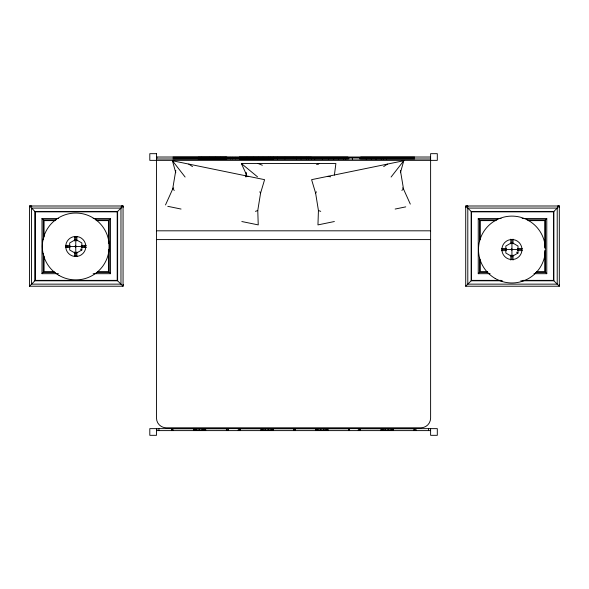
<?xml version="1.0" encoding="UTF-8"?>
<svg xmlns="http://www.w3.org/2000/svg" width="589" height="589" viewBox="0 0 589 589"><rect width="100%" height="100%" fill="white"/><g stroke="black" fill="none" stroke-linecap="round" stroke-linejoin="round"><path stroke-width="0.88" d="M400.424 172.754L403.774 160.738L311.603 179.667L315.623 193.148L318.428 210.509L317.957 224.902L334.375 221.53M334.405 175.058L335.885 163.536L241.387 163.536L246.511 174.8M241.821 221.53L258.24 224.902L257.768 210.509L260.574 193.148L264.594 179.667L172.422 160.738L175.772 172.754M246.246 172.459L246.018 176.501M175.794 170.42L172.673 189.062L165.509 204.943M122.917 285.621L123.285 284.553M465.943 207.203L466.319 206.128L467.386 205.76L468.086 206.459M559.182 285.621L559.55 284.553M315.623 193.148L316.403 191.815M391.089 177.031L403.774 160.738M173.703 187.906L172.673 189.062L174.351 190.372M29.45 286.225L34.884 280.798L117.623 280.798L123.057 286.225L123.057 205.995L29.45 205.995L29.45 286.225L123.057 286.225M58.436 273.694L41.988 273.694L43.24 272.435L43.24 253.373M121.15 206.459L121.849 205.76L122.917 206.128L123.285 207.203M93.158 273.694L110.518 273.694L109.267 272.435L109.267 219.785L110.518 218.534L93.158 218.534M29.45 205.995L34.884 211.429L117.623 211.429L123.057 205.995M465.715 286.225L471.141 280.798L471.141 211.429L465.715 205.995L465.715 286.225L559.314 286.225L559.314 205.995L465.715 205.995M490.129 273.694L478.246 273.694L479.505 272.435L479.505 257.916M557.408 206.459L558.107 205.76L559.182 206.128L559.55 207.203M545.524 247.925L545.524 219.785L546.776 218.534L522.112 218.534M471.141 211.429L553.881 211.429L559.314 205.995M401.845 190.372L403.524 189.062L400.402 170.42M383.689 166.606L387.407 164.095M75.767 245.753L75.134 246.114L75.767 247.211M81.849 249.986L75.767 253.498L69.686 249.986L69.686 242.97L75.767 239.458L81.849 242.97L81.849 249.986L80.369 249.132M511.929 248.808L511.296 249.176L511.929 250.266M518.003 253.049L511.929 256.561L505.848 253.049L505.848 246.033L511.929 242.521L518.003 246.033L518.003 253.049L516.531 252.195M318.237 164.029L319.105 163.536L316.617 164.611M255.457 211.363L257.768 210.509M30.054 206.128L31.121 205.76L31.821 206.459M245.576 176.862L248.227 176.31M395.145 209.051L405.762 206.864M156.49 157.02L430.611 157.02M172.952 157.116L226.831 157.116M239.333 157.116L293.631 157.116M294.088 157.116L347.974 157.116M360.682 157.116L414.634 157.116M198.132 157.315L311.448 157.337L311.404 158.853M311.191 157.477L386.428 157.477M198.132 158.831L273.465 158.831L273.414 157.315M172.952 158.897L226.831 158.897M239.333 158.897L347.974 158.897M360.682 158.897L414.634 158.897M430.611 158.993L156.858 158.993L156.858 157.02M41.988 273.694L41.988 218.534L58.436 218.534M478.246 273.694L478.246 218.534L501.092 218.534M41.988 218.534L43.24 219.785L56.08 219.785M95.506 219.785L109.267 219.785M478.246 218.534L479.505 219.785L496.925 219.785M527.184 219.785L545.524 219.785M55.108 220.625L44.079 220.625L44.079 237.006M96.478 220.625L108.428 220.625L108.428 243.382M495.967 220.625L480.337 220.625L480.337 239.738M528.142 220.625L544.692 220.625L544.692 247.932M156.49 230.814L430.611 230.814M74.678 237.433L76.85 237.433M156.49 239.59L430.611 239.59M65.394 245.392L70.01 245.392M81.275 245.392L86.303 245.392M65.74 246.482L85.795 246.482M65.394 247.564L70.01 247.564M81.275 247.564L86.303 247.564M501.386 248.455L506.422 248.455M517.429 248.455L522.303 248.455M501.902 249.537L521.957 249.537M501.386 250.627L506.422 250.627M517.429 250.627L522.303 250.627M74.678 255.53L76.85 255.53M54.188 271.603L44.079 271.603L44.079 256.127M97.399 271.603L108.428 271.603L108.428 249.751M487.692 271.603L480.337 271.603L480.337 259.771M536.417 271.603L544.692 271.603L544.692 250.664M43.24 272.435L55.16 272.435M96.427 272.435L109.267 272.435M479.505 272.435L487.758 272.435M535.438 272.435L545.524 272.435L546.776 273.694L533.987 273.694M501.011 280.379L471.561 280.379L471.561 211.849L553.469 211.849L553.469 280.379L523.098 280.379M471.141 280.798L502.402 280.798M520.786 280.798L553.881 280.798L559.314 286.225M172.952 428.733L226.831 428.733M239.333 428.733L293.631 428.733M294.088 428.733L347.974 428.733M360.682 428.733L414.634 428.733M430.611 430.611L156.858 430.611L156.858 428.637L437.303 428.637L437.303 435.323L430.611 435.323L430.611 428.637M167.784 206.319L181.051 209.051M327.97 176.31L330.62 176.862M318.428 210.509L320.74 211.363M258.166 163.536L262.348 165.244M188.789 164.095L192.507 166.606M241.387 163.536L257.518 176.84M402.493 187.906L403.524 189.062L410.312 204.103M172.422 160.738L185.108 177.031M259.793 191.815L260.574 193.148M553.881 211.429L553.881 280.798M546.776 218.534L546.776 273.694M545.524 250.649L545.524 272.435M513.012 239.163L513.012 243.78M513.012 255.044L513.012 260.08M511.929 239.613L511.929 259.469M510.84 239.163L510.84 243.78M510.84 255.044L510.84 260.08M479.505 219.785L479.505 241.571M428.564 428.637L428.564 430.611M415.967 428.637L415.967 430.611M414.87 428.637L414.87 430.611M413.934 428.637L413.934 430.611M393.18 428.637L393.18 430.611M392.973 428.637L392.973 430.611M392.377 428.637L392.348 430.611M391.685 428.637L391.685 430.611M391.42 428.637L391.42 430.611M390.168 428.637L390.168 430.611M388.718 428.637L388.718 430.611M387.157 428.637L387.157 430.611M386.377 157.477L386.377 158.993M385.596 428.637L385.596 430.611M384.138 428.637L384.138 430.611M383.351 157.477L383.351 158.993M382.894 428.637L382.894 430.611M382.629 428.637L382.629 430.611M381.26 157.477L381.26 158.993M381.333 428.637L381.333 430.611M381.127 428.637L381.127 430.611M376.018 157.477L376.018 158.993M371.276 157.477L371.276 158.993M366.233 157.477L366.233 158.993M360.38 428.637L360.38 430.611M359.931 157.477L359.931 158.993M359.437 428.637L359.437 430.611M358.34 428.637L358.34 430.611M352.472 157.477L352.472 158.993M352.34 157.477L352.34 158.993M349.579 428.637L349.579 430.611M348.806 157.477L348.806 158.993M348.644 428.637L348.644 430.611M348.489 428.637L348.489 430.611M345.772 157.477L345.772 158.993M343.689 157.477L343.689 158.993M338.439 157.477L338.439 158.993M333.705 157.477L333.705 158.993M328.662 157.477L328.662 158.993M327.889 428.637L327.889 430.611M327.683 428.637L327.683 430.611M327.057 428.637L327.057 430.611M326.394 428.637L326.394 430.611M326.122 428.637L326.122 430.611M324.878 428.637L324.878 430.611M323.42 428.637L323.42 430.611M322.36 157.477L322.36 158.993M321.866 428.637L321.866 430.611M320.306 428.637L320.306 430.611M318.848 428.637L318.848 430.611M317.604 428.637L317.604 430.611M317.338 428.637L317.338 430.611M316.043 428.637L316.043 430.611M315.837 428.637L315.837 430.611M314.769 157.477L314.769 158.993M308.371 157.337L308.371 158.853M306.287 157.337L306.287 158.853M301.038 157.337L301.038 158.853M296.304 157.337L296.304 158.853M295.089 428.637L295.089 430.611M294.831 428.637L294.831 430.611M294.147 428.637L294.147 430.611M293.889 428.637L293.889 430.611M284.958 157.337L284.958 158.853M277.5 157.337L277.5 158.853M277.367 157.337L277.367 158.853M273.568 157.337L273.568 158.853M273.141 428.637L273.141 430.611M272.935 428.637L272.935 430.611M272.309 428.637L272.332 430.611M271.639 428.637L271.639 430.611M271.374 428.637L271.374 430.611M270.388 157.315L270.388 158.831M270.123 428.637L270.123 430.611M268.672 428.637L268.672 430.611M268.297 157.315L268.297 158.831M267.111 428.637L267.111 430.611M265.551 428.637L265.551 430.611M264.1 428.637L264.1 430.611M263.055 157.315L263.055 158.831M262.849 428.637L262.849 430.611M262.584 428.637L262.584 430.611M261.914 428.637L261.914 430.611M261.288 428.637L261.288 430.611M261.082 428.637L261.082 430.611M258.313 157.315L258.313 158.831M253.27 157.315L253.27 158.831M246.968 157.315L246.968 158.831M240.334 428.637L240.334 430.611M239.377 157.315L239.377 158.831M239.392 428.637L239.392 430.611M238.302 428.637L238.302 430.611M235.747 157.315L235.747 158.831M232.721 157.315L232.721 158.831M230.63 157.315L230.63 158.831M228.444 428.637L228.444 430.611M227.347 428.637L227.347 430.611M226.412 428.637L226.412 430.611M225.388 157.315L225.388 158.831M220.647 157.315L220.647 158.831M215.611 157.315L215.611 158.831M209.301 157.315L209.301 158.831M205.657 428.637L205.657 430.611M205.451 428.637L205.451 430.611M204.825 428.637L204.847 430.611M204.155 428.637L204.155 430.611M203.89 428.637L203.89 430.611M202.645 428.637L202.645 430.611M201.71 157.315L201.71 158.831M201.188 428.637L201.188 430.611M199.634 428.637L199.634 430.611M198.073 428.637L198.073 430.611M196.616 428.637L196.616 430.611M195.371 428.637L195.371 430.611M195.106 428.637L195.106 430.611M194.414 428.637L194.436 430.611M193.81 428.637L193.81 430.611M193.604 428.637L193.604 430.611M172.849 428.637L172.849 430.611M172.599 428.637L172.599 430.611M171.914 428.637L171.914 430.611M171.502 428.637L171.502 430.611M158.912 428.637L158.912 430.611M117.623 211.429L117.623 280.798M110.518 218.534L110.518 273.694M84.816 245.392L84.816 247.564M76.85 236.373L76.85 240.975M76.85 251.982L76.85 256.613M75.767 236.55L75.767 256.406M74.678 236.373L74.678 240.975M74.678 251.982L74.678 256.613M66.719 245.392L66.719 247.564M43.24 219.785L43.24 239.76M34.884 211.429L34.884 280.798M156.49 153.677L149.805 153.677L149.805 160.363L437.303 160.363L437.303 153.677L430.611 153.677L430.611 418.057A9.741 9.741 0 0 1 420.87 427.805L166.231 427.805A9.741 9.741 0 0 1 156.49 418.057L156.49 153.677M120.966 208.086L31.541 208.086L31.541 284.141L120.966 284.141L120.966 208.086M557.223 208.086L467.799 208.086L467.799 284.141L557.223 284.141L557.223 208.086M117.204 211.849L35.303 211.849L35.303 280.379L117.204 280.379L117.204 211.849M77.196 236.55L74.339 236.55A10.028 10.028 0 0 0 74.339 256.406L77.196 256.406A10.028 10.028 0 0 0 77.196 236.55M513.358 239.613L510.501 239.613A10.028 10.028 0 0 0 510.501 259.469L513.358 259.469A10.028 10.028 0 0 0 513.358 239.613M156.49 428.637L149.805 428.637L149.805 435.323L156.49 435.323L156.49 428.637M381.959 430.611L381.959 428.637L381.937 430.611M316.668 430.611L316.668 428.637L316.646 430.611M59.055 275.431A33.433 33.433 0 0 0 109.201 246.482A33.433 33.433 0 0 0 59.055 217.525A33.433 33.433 0 0 0 59.055 275.431M495.216 278.494A33.433 33.433 0 0 0 545.355 249.537A33.433 33.433 0 0 0 495.216 220.588A33.433 33.433 0 0 0 495.216 278.494"/></g></svg>
